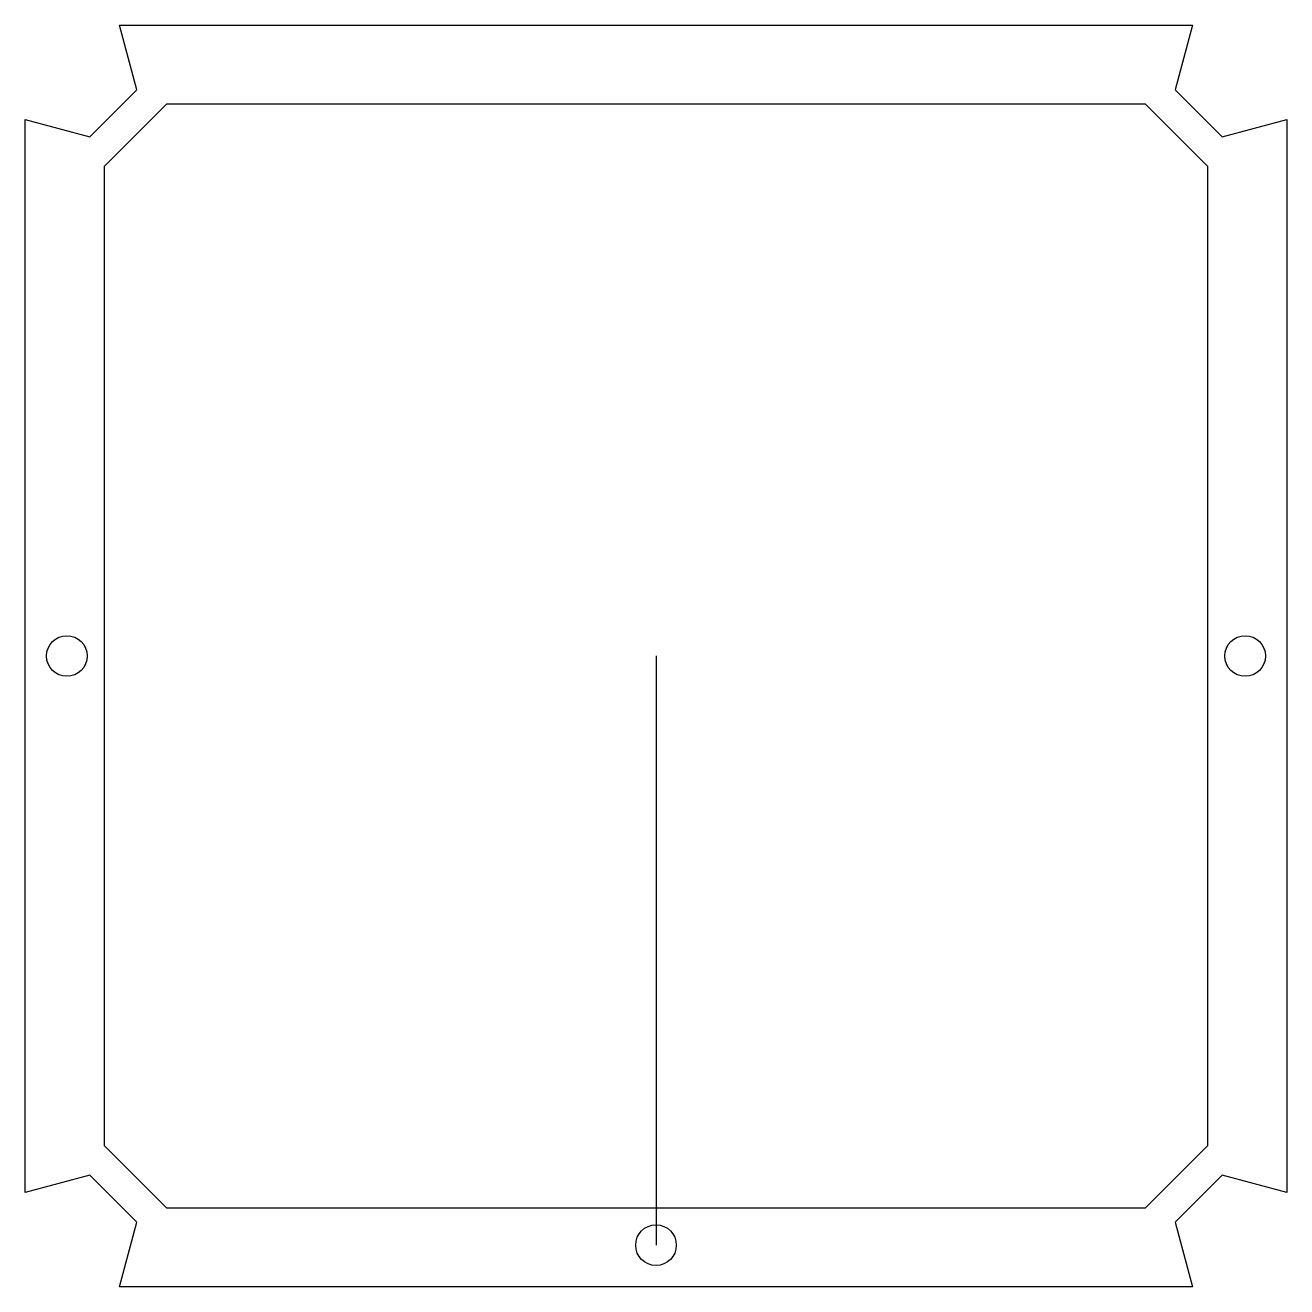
# Model space of a CAD drawing. Header units: millimetres. Extents: x -30.3 to 30.3, y -30.3 to 30.3.
import ezdxf

# ---------------------------------------------------------------- set-up
doc = ezdxf.new("R2010")
doc.units = ezdxf.units.MM
doc.layers.get('0').update_dxf_attribs({"linetype": 'CONTINUOUS'})

msp = doc.modelspace()

# ---------------------------------------------------------------- linework, layer by layer
msp.add_line((0, 0), (0, -28.289))
for points in [[(-25.757, 30.289), (25.757, 30.289), (24.928, 27.194), (27.194, 24.928), (30.289, 25.757), (30.289, -25.757), (27.194, -24.928), (24.928, -27.194), (25.757, -30.289), (-25.757, -30.289), (-24.928, -27.194), (-27.194, -24.928), (-30.289, -25.757), (-30.289, 25.757), (-27.194, 24.928), (-24.928, 27.194)], [(-26.5, 23.5), (-26.5, -23.5), (-23.5, -26.5), (23.5, -26.5), (26.5, -23.5), (26.5, 23.5), (23.5, 26.5), (-23.5, 26.5)]]:
    msp.add_lwpolyline(points, close=True)
for centre in [(-28.289, 0), (28.289, 0), (0, -28.289)]:
    msp.add_circle(centre, 0.975)

doc.saveas('drawing.dxf')
